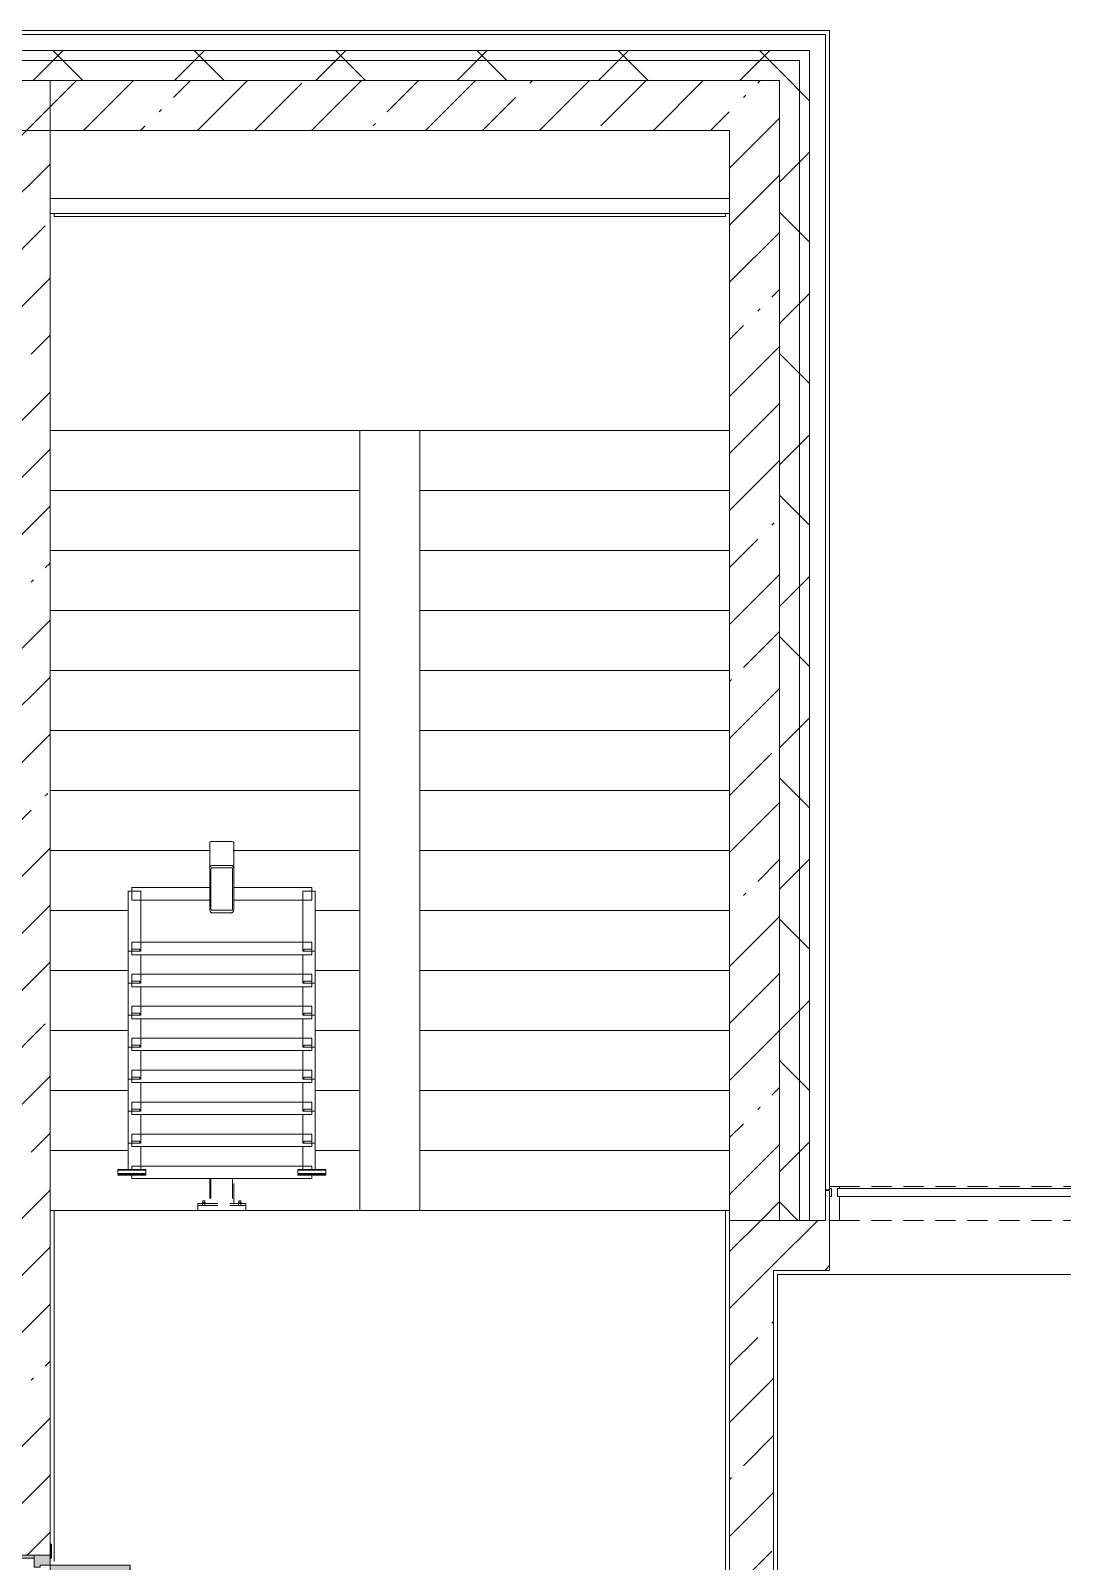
# Model space of a CAD drawing. Header units: millimetres. Extents: x -5368 to 196898, y -8553 to 29000.
# Drawn here: x 151338 to 156500, y 19695 to 27350 of the extents above; entities that cross this region are included whole.
import ezdxf

# ---------------------------------------------------------------- set-up
doc = ezdxf.new("R2010")
doc.units = ezdxf.units.MM
doc.linetypes.add('200_ШТРИХ__ш1_п0_6_', pattern=[160, 100, -60])
for name, color, linetype, lineweight in [('A-DETL-MBND-1', 7, '200_ШТРИХ__ш1_п0_6_', 9), ('A-GENM-4', 7, 'Continuous', 5), ('A-GLAZ-2', 7, 'Continuous', 5), ('A-GLAZ-CWMG-2', 7, 'Continuous', 5), ('A-WALL', 7, 'Continuous', 9), ('A-WALL-2', 7, 'Continuous', 5), ('I-WALL-4', 7, 'Continuous', 5), ('S-STRS-2', 7, 'Continuous', 5)]:
    doc.layers.add(name, color=color, linetype=linetype, lineweight=lineweight)
for name, color, linetype, lineweight, true_color in [('A-DOOR-2', 7, 'Continuous', 5, 0xaaaaaa), ('A-DOOR-3', 7, 'Continuous', 5, 0xe2e2e2), ('A-DOOR-FRAM-2', 7, 'Continuous', 5, 0xe2e2e2), ('A-DOOR-FRAM-3', 7, 'Continuous', 5, 0xaaaaaa), ('A-FLOR-3', 7, 'Continuous', 5, 0xaaaaaa)]:
    doc.layers.add(name, color=color, linetype=linetype, lineweight=lineweight, true_color=true_color)
pattern_1 = [(45, (62025.03, 0), (-353.5534, 353.5534), []), (135, (62025.03, 0), (-353.5534, -353.5534), [])]
pattern_2 = [(45, (62025.03, 0), (-285.1231, 285.1231), []), (45, (62310.15, 0), (-285.1231, 285.1231), [504.031, -100.806, 16.764, -84.042])]

# ---------------------------------------------------------------- blocks, each defined once
blk = doc.blocks.new('110_Дверь_СКБ_2Ст - Д-1_л_Лестничная клетка EIS60 2-32359692-3_3_1_птичка')
at = {"layer": 'A-DOOR-3'}
for points in [[(662.5, 1025), (612.5, 1025), (612.5, 125), (662.5, 125)], [(-587.5, 525), (-637.5, 525), (-637.5, 125), (-587.5, 125)], [(712.5, -125), (712.5, 45), (697.5, 45), (697.5, -125)]]:
    blk.add_hatch(color=256, dxfattribs=at).paths.add_polyline_path(points)
h = blk.add_hatch(color=256, dxfattribs=at)
h.paths.add_polyline_path([(712.5, 125), (662.5, 125), (662.5, 75), (652.5, 75), (652.5, 45), (712.5, 45)])
h.paths.add_polyline_path([(-627.5, 45), (-627.5, 75), (-637.5, 75), (-637.5, 125), (-687.5, 125), (-687.5, 45)])
at = {"layer": 'A-DOOR-FRAM-2'}
for points in [[(-672.5, 125), (-672.5, 133), (-742.5, 133), (-742.5, 125)], [(767.5, 125), (767.5, 133), (697.5, 133), (697.5, 125)], [(-672.5, -125), (-672.5, 45), (-687.5, 45), (-687.5, -125)], [(-672.5, -133), (-672.5, -125), (-742.5, -125), (-742.5, -133)], [(767.5, -133), (767.5, -125), (697.5, -125), (697.5, -133)]]:
    blk.add_hatch(color=256, dxfattribs=at).paths.add_polyline_path(points)
at = {"layer": 'A-DOOR-2'}
for p, q in [((662.5, 1025), (612.5, 1025)), ((612.5, 1025), (612.5, 125)), ((662.5, 125), (662.5, 1025)), ((-637.5, 525), (-637.5, 125)), ((-587.5, 525), (-637.5, 525)), ((-587.5, 125), (-587.5, 525)), ((-637.5, 125), (-587.5, 125)), ((612.5, 125), (662.5, 125))]:
    blk.add_line(p, q, dxfattribs=at)
for centre, radius, start, end in [((662.5, 125), 900, 90, 180), ((-637.5, 125), 400, 360, 90)]:
    blk.add_arc(centre, radius, start, end, dxfattribs=at)
at = {"layer": 'A-DOOR-FRAM-3'}
for p, q in [((-672.5, 133), (-742.5, 133)), ((-742.5, 133), (-742.5, 125)), ((-742.5, 125), (-672.5, 125)), ((-637.5, 125), (-687.5, 125)), ((-687.5, 125), (-687.5, 45)), ((-672.5, 125), (-672.5, 133)), ((-637.5, 75), (-637.5, 125)), ((662.5, 125), (662.5, 75)), ((712.5, 125), (662.5, 125)), ((767.5, 133), (697.5, 133)), ((697.5, 133), (697.5, 125)), ((697.5, 125), (767.5, 125)), ((712.5, 45), (712.5, 125)), ((767.5, 125), (767.5, 133)), ((-687.5, 45), (-627.5, 45)), ((-672.5, 45), (-687.5, 45)), ((-687.5, 45), (-687.5, -125)), ((-672.5, -125), (-672.5, 45)), ((-627.5, 75), (-637.5, 75)), ((-627.5, 45), (-627.5, 75)), ((662.5, 75), (652.5, 75)), ((652.5, 75), (652.5, 45)), ((652.5, 45), (712.5, 45)), ((712.5, 45), (697.5, 45)), ((697.5, 45), (697.5, -125)), ((712.5, -125), (712.5, 45)), ((-672.5, -125), (-742.5, -125)), ((-742.5, -125), (-742.5, -133)), ((-742.5, -133), (-672.5, -133)), ((-687.5, -125), (-672.5, -125)), ((-672.5, -133), (-672.5, -125)), ((697.5, -125), (712.5, -125)), ((767.5, -125), (697.5, -125)), ((697.5, -125), (697.5, -133)), ((697.5, -133), (767.5, -133)), ((767.5, -133), (767.5, -125))]:
    blk.add_line(p, q, dxfattribs=at)
blk = doc.blocks.new('PNS_Панель прямоугольная - Нр_Стекло - 40мм-22855911-3_3_1_птичка')
at = {"layer": 'A-GLAZ-2'}
h = blk.add_hatch(dxfattribs=at)
h.set_pattern_fill('FP_133', color=256, style=0, pattern_type=2)
h.set_pattern_definition([(45, (-94620, -21060), (-1414.214, 1414.214), [1000, -3000]), (45, (-95620, -21560), (-1414.214, 1414.214), [3000, -1000]), (45, (-93620, -22060), (-1414.214, 1414.214), [1000, -3000])])
h.paths.add_polyline_path([(770, -40), (770, 0), (-770, 0), (-770, -40), (760, -40)])
for p, q in [((-770, 0), (770, 0)), ((760, 0), (-770, 0)), ((-760, -40), (760, -40))]:
    blk.add_line(p, q, dxfattribs=at)
blk = doc.blocks.new('Прямоугольный импост - Импост структурный с накладкой - 170мм-22855901-3_3_1_птичка')
at = {"layer": 'A-DETL-MBND-1'}
for p, q in [((93360, 21560), (93360, 21570)), ((93360, 21570), (94880, 21570)), ((93360, 21400), (94880, 21400))]:
    blk.add_line(p, q, dxfattribs=at)
blk = doc.blocks.new('Анкер клиновой - Анкер клиновой МКТ В 10-10-16_85-22193208-3_3_1_птичка')
at = {"layer": 'A-DETL-MBND-1'}
for p, q in [((122191.4, 13788), (122191.4, 13784)), ((122207.4, 13788), (122191.4, 13788)), ((122191.4, 13788), (122207.4, 13788)), ((122194.4, 13798), (122194.4, 13784)), ((122204.4, 13798), (122194.4, 13798)), ((122194.4, 13798), (122204.4, 13798)), ((122204.4, 13784), (122204.4, 13798)), ((122207.4, 13784), (122207.4, 13788))]:
    blk.add_line(p, q, dxfattribs=at)
blk = doc.blocks.new('ОМ_Полоса_Трапеция прямоугольная_Прокат_ГОСТ 103-2006 - ОМ_Полоса_Трапеция прямоугольная_Прокат_ГОСТ 103-2006-21111644-3_3_1_птичка')
at = {"layer": 'A-GENM-4'}
for p, q in [((122699.4, 15046.5), (122699.4, 15056.5)), ((122699.4, 15056.5), (122739.4, 15056.5)), ((122739.4, 15046.5), (122699.4, 15046.5)), ((122739.4, 15056.5), (122739.4, 15046.5))]:
    blk.add_line(p, q, dxfattribs=at)
blk = doc.blocks.new('ОМ_Полоса_Трапеция прямоугольная_Прокат_ГОСТ 103-2006 - ОМ_Полоса_Трапеция прямоугольная_Прокат_ГОСТ 103-2006-V133-3_3_1_птичка')
at = {"layer": 'A-GENM-4'}
for p, q in [((122699.4, 14416.5), (122699.4, 14406.5)), ((122739.4, 14416.5), (122699.4, 14416.5)), ((122699.4, 14406.5), (122739.4, 14406.5)), ((122739.4, 14406.5), (122739.4, 14416.5))]:
    blk.add_line(p, q, dxfattribs=at)
blk = doc.blocks.new('ОМ_Полоса_Трапеция прямоугольная_Прокат_ГОСТ 103-2006 - ОМ_Полоса_Трапеция прямоугольная_Прокат_ГОСТ 103-2006-V134-3_3_1_птичка')
at = {"layer": 'A-GENM-4'}
for p, q in [((122699.4, 14256.5), (122699.4, 14246.5)), ((122739.4, 14256.5), (122699.4, 14256.5)), ((122699.4, 14246.5), (122739.4, 14246.5)), ((122739.4, 14246.5), (122739.4, 14256.5))]:
    blk.add_line(p, q, dxfattribs=at)
blk = doc.blocks.new('ОМ_Полоса_Трапеция прямоугольная_Прокат_ГОСТ 103-2006 - ОМ_Полоса_Трапеция прямоугольная_Прокат_ГОСТ 103-2006-V135-3_3_1_птичка')
at = {"layer": 'A-GENM-4'}
for p, q in [((122699.4, 14096.5), (122699.4, 14086.5)), ((122739.4, 14096.5), (122699.4, 14096.5)), ((122699.4, 14086.5), (122739.4, 14086.5)), ((122739.4, 14086.5), (122739.4, 14096.5))]:
    blk.add_line(p, q, dxfattribs=at)
blk = doc.blocks.new('ОМ_Полоса_Прокат_ГОСТ 103-2006 - ОМ_Полоса_Прокат_ГОСТ 103-2006-22193251-3_3_1_птичка')
at = {"layer": 'A-GENM-4'}
for p, q in [((122809.4, 13929.5), (122669.4, 13929.5)), ((122669.4, 13929.5), (122669.4, 13926.5)), ((122669.4, 13926.5), (122809.4, 13926.5)), ((122809.4, 13926.5), (122809.4, 13929.5))]:
    blk.add_line(p, q, dxfattribs=at)
blk = doc.blocks.new('ОМ_Полоса_Прокат_ГОСТ 103-2006 - ОМ_Полоса_Прокат_ГОСТ 103-2006-22193252-3_3_1_птичка')
at = {"layer": 'A-GENM-4'}
for p, q in [((122669.4, 13954.2), (122669.4, 13950.8)), ((122809.4, 13954.2), (122669.4, 13954.2)), ((122669.4, 13950.8), (122809.4, 13950.8)), ((122669.4, 13933.9), (122669.4, 13950.8)), ((122809.4, 13933.9), (122669.4, 13933.9)), ((122809.4, 13950.8), (122809.4, 13954.2)), ((122809.4, 13950.8), (122809.4, 13933.9))]:
    blk.add_line(p, q, dxfattribs=at)
blk = doc.blocks.new('ОМ_Полоса_Трапеция прямоугольная_Прокат_ГОСТ 103-2006 - ОМ_Полоса_Трапеция прямоугольная_Прокат_ГОСТ 103-2006-21111686-3_3_1_птичка')
at = {"layer": 'A-GENM-4'}
for p, q in [((121839.4, 15056.5), (121879.4, 15056.5)), ((121839.4, 15046.5), (121839.4, 15056.5)), ((121879.4, 15046.5), (121839.4, 15046.5)), ((121879.4, 15056.5), (121879.4, 15046.5))]:
    blk.add_line(p, q, dxfattribs=at)
blk = doc.blocks.new('ОМ_Полоса_Трапеция прямоугольная_Прокат_ГОСТ 103-2006 - ОМ_Полоса_Трапеция прямоугольная_Прокат_ГОСТ 103-2006-V136-3_3_1_птичка')
at = {"layer": 'A-GENM-4'}
for p, q in [((121879.4, 14416.5), (121839.4, 14416.5)), ((121839.4, 14416.5), (121839.4, 14406.5)), ((121839.4, 14406.5), (121879.4, 14406.5)), ((121879.4, 14406.5), (121879.4, 14416.5))]:
    blk.add_line(p, q, dxfattribs=at)
blk = doc.blocks.new('ОМ_Полоса_Трапеция прямоугольная_Прокат_ГОСТ 103-2006 - ОМ_Полоса_Трапеция прямоугольная_Прокат_ГОСТ 103-2006-V137-3_3_1_птичка')
at = {"layer": 'A-GENM-4'}
for p, q in [((121879.4, 14256.5), (121839.4, 14256.5)), ((121839.4, 14256.5), (121839.4, 14246.5)), ((121839.4, 14246.5), (121879.4, 14246.5)), ((121879.4, 14246.5), (121879.4, 14256.5))]:
    blk.add_line(p, q, dxfattribs=at)
blk = doc.blocks.new('ОМ_Полоса_Трапеция прямоугольная_Прокат_ГОСТ 103-2006 - ОМ_Полоса_Трапеция прямоугольная_Прокат_ГОСТ 103-2006-V138-3_3_1_птичка')
at = {"layer": 'A-GENM-4'}
for p, q in [((121879.4, 14096.5), (121839.4, 14096.5)), ((121839.4, 14096.5), (121839.4, 14086.5)), ((121839.4, 14086.5), (121879.4, 14086.5)), ((121879.4, 14086.5), (121879.4, 14096.5))]:
    blk.add_line(p, q, dxfattribs=at)
blk = doc.blocks.new('ОМ_Полоса_Прокат_ГОСТ 103-2006 - ОМ_Полоса_Прокат_ГОСТ 103-2006-22193295-3_3_1_птичка')
at = {"layer": 'A-GENM-4'}
for p, q in [((121909.4, 13929.5), (121769.4, 13929.5)), ((121769.4, 13929.5), (121769.4, 13926.5)), ((121769.4, 13926.5), (121909.4, 13926.5)), ((121909.4, 13926.5), (121909.4, 13929.5))]:
    blk.add_line(p, q, dxfattribs=at)
blk = doc.blocks.new('ОМ_Полоса_Прокат_ГОСТ 103-2006 - ОМ_Полоса_Прокат_ГОСТ 103-2006-22193296-3_3_1_птичка')
at = {"layer": 'A-GENM-4'}
for p, q in [((121909.4, 13954.2), (121769.4, 13954.2)), ((121769.4, 13954.2), (121769.4, 13950.8)), ((121769.4, 13950.8), (121909.4, 13950.8)), ((121769.4, 13933.9), (121769.4, 13950.8)), ((121909.4, 13933.9), (121769.4, 13933.9)), ((121909.4, 13950.8), (121909.4, 13954.2)), ((121909.4, 13950.8), (121909.4, 13933.9))]:
    blk.add_line(p, q, dxfattribs=at)
blk = doc.blocks.new('ОМ_Нижняя опорная пятка1 - ОМ_Нижняя опорная пятка-21111576-3_3_1_птичка')
at = {"layer": 'A-DETL-MBND-1'}
for p, q in [((-96, -10), (-96, 0)), ((-84, -10), (-84, 0)), ((84, -10), (84, 0)), ((96, -10), (96, 0))]:
    blk.add_line(p, q, dxfattribs=at)
blk = doc.blocks.new('ОМ_Труба_ГОСТ 8639-82 - ОМ_Труба_ГОСТ 8639-82-21111694-3_3_1_птичка')
at = {"layer": 'A-GENM-4'}
for p, q in [((122229.4, 15590.5), (122229.4, 15456.5)), ((122238.4, 15595.1), (122340.4, 15595.1)), ((122349.4, 15456.5), (122349.4, 15590.5)), ((122238.4, 15474.2), (122340.4, 15474.2)), ((122229.4, 15256.4), (122229.4, 15456.5)), ((122235.4, 15456.5), (122235.4, 15256.4)), ((122340.4, 15462.4), (122238.4, 15462.4)), ((122343.4, 15256.4), (122343.4, 15456.5)), ((122349.4, 15456.5), (122349.4, 15256.4)), ((122238.4, 15250.5), (122340.4, 15250.5)), ((122340.4, 15238.8), (122238.4, 15238.8))]:
    blk.add_line(p, q, dxfattribs=at)
at = {"layer": 'A-GENM-4', "flags": 128}
for points in [[(122229.4, 15456.5), (122229.6, 15460), (122230.1, 15463.3), (122231, 15466.3), (122232.1, 15469), (122233.4, 15471.2), (122235, 15472.8), (122236.7, 15473.8), (122238.4, 15474.2)], [(122340.4, 15474.2), (122342.2, 15473.8), (122343.9, 15472.8), (122345.4, 15471.2), (122346.8, 15469), (122347.9, 15466.3), (122348.8, 15463.3), (122349.3, 15460), (122349.4, 15456.5)], [(122238.4, 15462.4), (122237.9, 15462.3), (122237.3, 15461.9), (122236.8, 15461.4), (122236.3, 15460.7), (122235.9, 15459.8), (122235.7, 15458.8), (122235.5, 15457.7), (122235.4, 15456.5)], [(122343.4, 15456.5), (122343.4, 15457.7), (122343.2, 15458.8), (122342.9, 15459.8), (122342.6, 15460.7), (122342.1, 15461.4), (122341.6, 15461.9), (122341, 15462.3), (122340.4, 15462.4)], [(122238.4, 15238.8), (122236.7, 15239.1), (122235, 15240.1), (122233.4, 15241.8), (122232.1, 15243.9), (122231, 15246.6), (122230.1, 15249.7), (122229.6, 15253), (122229.4, 15256.4)], [(122235.4, 15256.4), (122235.5, 15255.3), (122235.7, 15254.2), (122235.9, 15253.2), (122236.3, 15252.3), (122236.8, 15251.5), (122237.3, 15251), (122237.9, 15250.7), (122238.4, 15250.5)], [(122349.4, 15256.4), (122349.3, 15253), (122348.8, 15249.7), (122347.9, 15246.6), (122346.8, 15243.9), (122345.4, 15241.8), (122343.9, 15240.1), (122342.2, 15239.1), (122340.4, 15238.8)], [(122340.4, 15250.5), (122341, 15250.7), (122341.6, 15251), (122342.1, 15251.5), (122342.6, 15252.3), (122342.9, 15253.2), (122343.2, 15254.2), (122343.4, 15255.3), (122343.4, 15256.4)]]:
    blk.add_lwpolyline(points, dxfattribs=at)
at = {"layer": 'A-GENM-4'}
for centre, major_axis, start_param, end_param in [((122238.4, 15590.5), (9, 0), 1.570796, 3.141593), ((122340.4, 15590.5), (9, 0), 0, 1.570796), ((122238.4, 15538.5), (9, 0), 3.141593, 3.665191), ((122340.4, 15538.5), (-9, 0), 2.617994, 3.141593)]:
    blk.add_ellipse(centre, major_axis=major_axis, ratio=0.509802, start_param=start_param, end_param=end_param, dxfattribs=at)
blk = doc.blocks.new('ОМ_Уголок_ГОСТ 8509-93 - ОМ_Уголок_ГОСТ 8509-93-22194532-3_3_1_птичка')
at = {"layer": 'A-GENM-4'}
for p, q in [((0, 45.2), (0, -17.8)), ((390, 45.2), (0, 45.2)), ((900, 45.2), (510, 45.2)), ((900, -17.8), (900, 45.2)), ((0, -17.8), (390, -17.8)), ((510, -17.8), (900, -17.8))]:
    blk.add_line(p, q, dxfattribs=at)
blk = doc.blocks.new('ОМ_Уголок_ГОСТ 8509-93 - ОМ_Уголок_ГОСТ 8509-93-V139-3_3_1_птичка')
at = {"layer": 'A-GENM-4'}
for p, q in [((0, 45.2), (0, -17.8)), ((900, 45.2), (0, 45.2)), ((900, -17.8), (900, 45.2)), ((0, -17.8), (900, -17.8))]:
    blk.add_line(p, q, dxfattribs=at)
blk = doc.blocks.new('ОМ_Уголок_ГОСТ 8509-93 - ОМ_Уголок_ГОСТ 8509-93-22194533-3_3_1_птичка')
at = {"layer": 'A-GENM-4'}
for p, q in [((0, 45.2), (0, -17.8)), ((300, 45.2), (0, 45.2)), ((300, -17.8), (300, 45.2)), ((0, -17.8), (300, -17.8))]:
    blk.add_line(p, q, dxfattribs=at)
blk = doc.blocks.new('ОМ_Уголок_ГОСТ 8509-93 - ОМ_Уголок_ГОСТ 8509-93-V140-3_3_1_птичка')
at = {"layer": 'A-GENM-4'}
for p, q in [((0, 45.2), (0, -17.8)), ((142.2, 45.2), (0, 45.2)), ((0, -17.8), (160, -17.8))]:
    blk.add_line(p, q, dxfattribs=at)
blk = doc.blocks.new('ОМ_Уголок_ГОСТ 8509-93 - ОМ_Уголок_ГОСТ 8509-93-V141-3_3_1_птичка')
at = {"layer": 'A-GENM-4'}
for p, q in [((300, 45.2), (157.8, 45.2)), ((300, -17.8), (300, 45.2)), ((140, -17.8), (300, -17.8))]:
    blk.add_line(p, q, dxfattribs=at)
blk = doc.blocks.new('ОМ_Уголок_ГОСТ 8509-93 - ОМ_Уголок_ГОСТ 8509-93-V146-3_3_1_птичка')
at = {"layer": 'A-GENM-4'}
for p, q in [((0, 45.2), (0, 27.8)), ((900, 45.2), (0, 45.2)), ((0, 7.4), (0, -17.8)), ((900, 27.8), (900, 45.2)), ((900, -17.8), (900, 7.4)), ((0, -17.8), (900, -17.8))]:
    blk.add_line(p, q, dxfattribs=at)
blk = doc.blocks.new('ОМ_Уголок_ГОСТ 8509-93 - ОМ_Уголок_ГОСТ 8509-93-V147-3_3_1_птичка')
at = {"layer": 'A-GENM-4'}
for p, q in [((0, 45.2), (0, -17.8)), ((7.4, 45.2), (0, 45.2)), ((142.2, 45.2), (27.8, 45.2)), ((0, -17.8), (7.4, -17.8)), ((27.8, -17.8), (160, -17.8))]:
    blk.add_line(p, q, dxfattribs=at)
blk = doc.blocks.new('ОМ_Уголок_ГОСТ 8509-93 - ОМ_Уголок_ГОСТ 8509-93-V148-3_3_1_птичка')
at = {"layer": 'A-GENM-4'}
for p, q in [((272.2, 45.2), (157.8, 45.2)), ((300, 45.2), (292.6, 45.2)), ((300, -17.8), (300, 45.2)), ((140, -17.8), (272.2, -17.8)), ((292.6, -17.8), (300, -17.8))]:
    blk.add_line(p, q, dxfattribs=at)
blk = doc.blocks.new('ОМ_Труба_ГОСТ 8639-82 - ОМ_Труба_ГОСТ 8639-82-21111710-3_3_1_птичка')
at = {"layer": 'A-DETL-MBND-1'}
for p, q in [((122229.4, 13908.7), (122229.4, 13784)), ((122235.4, 13908.7), (122235.4, 13784)), ((122343.4, 13908.7), (122343.4, 13784)), ((122349.4, 13784), (122349.4, 13908.7))]:
    blk.add_line(p, q, dxfattribs=at)
blk = doc.blocks.new('ОМ_Уголок_ГОСТ 8510-86 - ОМ_Уголок_ГОСТ 8510-86-21111720-3_3_1_птичка')
at = {"layer": 'A-DETL-MBND-1'}
for p, q in [((0, 34), (0, 0)), ((0, 10), (240, 10)), ((0, 0), (240, 0)), ((240, 0), (240, 34))]:
    blk.add_line(p, q, dxfattribs=at)
blk = doc.blocks.new('Прямоугольный импост - Импост структурный с накладкой - 170мм-22854979-3_3_1_птичка')
at = {"layer": 'A-GLAZ-CWMG-2'}
for p, q in [((0, 160), (-50, 160)), ((-50, 160), (-50, 40)), ((0, 40), (0, 160)), ((-50, 40), (-40, 40)), ((-40, 0), (-50, 0)), ((-50, 0), (-50, -10)), ((-40, 40), (-40, 0)), ((-10, 0), (-10, 40)), ((-10, 40), (0, 40)), ((0, 0), (-10, 0)), ((0, -10), (0, 0)), ((-50, -10), (0, -10))]:
    blk.add_line(p, q, dxfattribs=at)
blk = doc.blocks.new('Зашивка приборов отопления39 - Зашивка приборов отопления-33325432-3_3_1_птичка')
at = {"layer": 'A-WALL-2'}
for p, q in [((120704.7, 17931.2), (124104.7, 17931.2)), ((124104.7, 17931.2), (120704.7, 17931.2)), ((120704.7, 17856.2), (124104.7, 17856.2))]:
    blk.add_line(p, q, dxfattribs=at)

msp = doc.modelspace()

# ---------------------------------------------------------------- hatches: boundary and pattern name
at = {"layer": 'A-WALL-2'}
h = msp.add_hatch(dxfattribs=at)
h.set_pattern_fill('FP_75', color=256, style=0, pattern_type=2)
h.set_pattern_definition(pattern_1)
h.paths.add_polyline_path([(155185, 27200), (155235, 27200), (155235, 27250), (142375, 27250), (142375, 27200), (155127.1, 27200)])
h.paths.add_polyline_path([(138375, 27200), (139275, 27200), (139275, 27250), (138375, 27250)])
h.paths.add_polyline_path([(132835, 27200), (132835, 27250), (131635, 27250), (131635, 27200), (131813.3, 27200)])
h.paths.add_polyline_path([(134935, 27200), (136275, 27200), (136275, 27250), (134935, 27250)])
h.paths.add_polyline_path([(128634.1, 27200), (129135, 27200), (129135, 27250), (124885, 27250), (124885, 27200), (127574.4, 27200)])
h.paths.add_polyline_path([(115917.5, 27200), (116785, 27200), (116785, 27250), (115285, 27250), (115285, 27200)])
h.paths.add_polyline_path([(120985, 27200), (120985, 27250), (119885, 27250), (119885, 27200), (120156.4, 27200)])
h.paths.add_polyline_path([(112738.4, 27200), (112785, 27200), (112785, 27250), (111685.3, 27250), (111685.3, 27200)])
h.paths.add_polyline_path([(121885, 27200), (123985, 27200), (123985, 27250), (121885, 27250)])
h.paths.add_polyline_path([(110618.9, 27200), (110785.3, 27200), (110785.3, 27250), (109685, 27250), (109685, 27200)])
h.paths.add_polyline_path([(104185, 27200), (106585, 27200), (106585, 27250), (104085, 27250), (104085, 27200)])
h = msp.add_hatch(dxfattribs=at)
h.set_pattern_fill('FP_75', color=256, style=0, pattern_type=2)
h.set_pattern_definition(pattern_1)
h.paths.add_polyline_path([(155185, 27100), (155185, 27200), (142375, 27200), (142375, 27100), (155127.1, 27100)])
h.paths.add_polyline_path([(139275, 27100), (139275, 27200), (138375, 27200), (138375, 27100), (139231.3, 27100)])
h.paths.add_polyline_path([(134935, 27100), (136275, 27100), (136275, 27200), (134935, 27200)])
h.paths.add_polyline_path([(127574.4, 27100), (129135, 27100), (129135, 27200), (124885, 27200), (124885, 27100), (125455, 27100)])
h.paths.add_polyline_path([(132835, 27100), (132835, 27200), (131635, 27200), (131635, 27100), (131813.3, 27100)])
h.paths.add_polyline_path([(120985, 27100), (120985, 27200), (119885, 27200), (119885, 27100), (120156.4, 27100)])
h.paths.add_polyline_path([(121885, 27100), (123985, 27100), (123985, 27200), (121885, 27200)])
h.paths.add_polyline_path([(112785, 27100), (112785, 27200), (111685.3, 27200), (111685.3, 27100), (112738.4, 27100)])
h.paths.add_polyline_path([(115285, 27100), (116785, 27100), (116785, 27200), (115285, 27200)])
h.paths.add_polyline_path([(110618.9, 27100), (110785.3, 27100), (110785.3, 27200), (109685, 27200), (109685, 27100)])
h.paths.add_polyline_path([(104260.6, 27100), (106585, 27100), (106585, 27200), (104185, 27200), (104185, 27100)])
h = msp.add_hatch(dxfattribs=at)
h.set_pattern_fill('FP_75', color=256, style=0, pattern_type=2)
h.set_pattern_definition(pattern_1)
h.paths.add_polyline_path([(155235, 21400), (155235, 27200), (155185, 27200), (155185, 21400)])
h = msp.add_hatch(dxfattribs=at)
h.set_pattern_fill('FP_75', color=256, style=0, pattern_type=2)
h.set_pattern_definition(pattern_1)
h.paths.add_polyline_path([(155127.1, 21400), (155185, 21400), (155185, 27100), (155085, 27100), (155085, 21400)])
h = msp.add_hatch(dxfattribs=at)
h.set_pattern_fill('FP_75', color=256, style=0, pattern_type=2)
h.set_pattern_definition(pattern_1)
h.paths.add_polyline_path([(187255, 21400), (187255, 21550), (182175.2, 21550), (182175.2, 21400), (187105, 21400)])
h.paths.add_polyline_path([(155315, 21400), (155335, 21400), (155335, 21550), (155315, 21550)])
h.paths.add_polyline_path([(166675.2, 21400), (166675.2, 21550), (165475, 21550), (165475, 21400), (165724.3, 21400)])
h.paths.add_polyline_path([(167575.2, 21400), (168875.5, 21400), (168875.5, 21550), (167575.2, 21550)])
h.paths.add_polyline_path([(181275.2, 21400), (181275.2, 21550), (179925.5, 21550), (179925.5, 21400), (180560.3, 21400)])
h.paths.add_polyline_path([(169775.5, 21400), (171075.5, 21400), (171075.5, 21550), (169775.5, 21550)])
h.paths.add_polyline_path([(178440.9, 21400), (179025.5, 21400), (179025.5, 21550), (178155.5, 21550), (178155.5, 21400)])
h.paths.add_polyline_path([(171975.5, 21400), (173275, 21400), (173275, 21550), (171975.5, 21550)])
h.paths.add_polyline_path([(176321.4, 21400), (176725.5, 21400), (176725.5, 21550), (175575, 21550), (175575, 21400)])
h.paths.add_polyline_path([(159366, 21400), (163175, 21400), (163175, 21550), (158635, 21550), (158635, 21400)])
at = {"layer": 'I-WALL-4'}
h = msp.add_hatch(dxfattribs=at)
h.set_pattern_fill('FP_71', color=256, style=0, pattern_type=2)
h.set_pattern_definition(pattern_2)
h.paths.add_polyline_path([(154835, 26850), (154835, 27100), (151160, 27100), (151160, 26850), (153007.7, 26850)])
h = msp.add_hatch(dxfattribs=at)
h.set_pattern_fill('FP_71', color=256, style=0, pattern_type=2)
h.set_pattern_definition(pattern_2)
h.paths.add_polyline_path([(151435, 17270), (151435, 18325), (151185, 18325), (151185, 17270)])
h.paths.add_polyline_path([(151185, 19725), (151435, 19725), (151435, 27100), (151185, 27100), (151185, 19750)])
h = msp.add_hatch(dxfattribs=at)
h.set_pattern_fill('FP_71', color=256, style=0, pattern_type=2)
h.set_pattern_definition(pattern_2)
h.paths.add_polyline_path([(154835, 21400), (155085, 21400), (155085, 27100), (154835, 27100), (154835, 22216.6)])
h = msp.add_hatch(dxfattribs=at)
h.set_pattern_fill('FP_71', color=256, style=0, pattern_type=2)
h.set_pattern_definition(pattern_2)
h.paths.add_polyline_path([(155055, 17270), (155055, 21400), (154835, 21400), (154835, 17270)])
h = msp.add_hatch(dxfattribs=at)
h.set_pattern_fill('FP_71', color=256, style=0, pattern_type=2)
h.set_pattern_definition(pattern_2)
h.paths.add_polyline_path([(159366, 21150), (162605, 21150), (162605, 21400), (158635, 21400), (158635, 21150)])
h.paths.add_polyline_path([(155055, 21150), (155335, 21150), (155335, 21400), (155055, 21400)])

# ---------------------------------------------------------------- linework, layer by layer
at = {"layer": 'A-FLOR-3'}
for p, q in [((151455, 26435), (151455, 26420)), ((151455, 26420), (154815, 26420)), ((154815, 26420), (154815, 26435)), ((154835, 21450), (151435, 21450)), ((151456, 21450), (151456, 19694.6)), ((154815, 17870), (154815, 21450)), ((155075, 21130), (155075, 13628)), ((156905, 21130), (155075, 21130))]:
    msp.add_line(p, q, dxfattribs=at)
at = {"layer": 'A-WALL'}
for p, q in [((155315, 27330), (142375, 27330)), ((155315, 21400), (155315, 27330)), ((155235, 27250), (142375, 27250)), ((155185, 27200), (142375, 27200)), ((155185, 21400), (155185, 27200)), ((155235, 21400), (155235, 27250)), ((155085, 21400), (155085, 27100)), ((155335, 21553), (155315, 21553)), ((155335, 21550), (155315, 21550)), ((155085, 21400), (155315, 21400))]:
    msp.add_line(p, q, dxfattribs=at)
at = {"layer": 'A-WALL-2'}
for p, q in [((155335, 27350), (138375, 27350)), ((155335, 21400), (155335, 27350)), ((154835, 27100), (110785, 27100))]:
    msp.add_line(p, q, dxfattribs=at)
at = {"layer": 'I-WALL-4'}
for p, q in [((154835, 27100), (151160, 27100)), ((151435, 19780), (151435, 27100)), ((155085, 27100), (154835, 27100)), ((151160, 26850), (154835, 26850)), ((154835, 26850), (154835, 17850)), ((155085, 21400), (154835, 21400)), ((155335, 21150), (155335, 21400)), ((155055, 21150), (155335, 21150)), ((155055, 13628), (155055, 21150))]:
    msp.add_line(p, q, dxfattribs=at)
at = {"layer": 'S-STRS-2'}
for p, q in [((151435, 25350), (152985, 25350)), ((151435, 25350), (152985, 25350)), ((152985, 25350), (153285, 25350)), ((152985, 25050), (152985, 25350)), ((154835, 25350), (153285, 25350)), ((153285, 25350), (153285, 25050)), ((154835, 25350), (153285, 25350)), ((151435, 25050), (152985, 25050)), ((151435, 25050), (152985, 25050)), ((152985, 24750), (152985, 25050)), ((153285, 25050), (153285, 24750)), ((154835, 25050), (153285, 25050)), ((154835, 25050), (153285, 25050)), ((151435, 24750), (152985, 24750)), ((151435, 24750), (152985, 24750)), ((152985, 24450), (152985, 24750)), ((153285, 24750), (153285, 24450)), ((154835, 24750), (153285, 24750)), ((154835, 24750), (153285, 24750)), ((151435, 24450), (152985, 24450)), ((151435, 24450), (152985, 24450)), ((152985, 24150), (152985, 24450)), ((153285, 24450), (153285, 24150)), ((154835, 24450), (153285, 24450)), ((154835, 24450), (153285, 24450)), ((151435, 24150), (152985, 24150)), ((151435, 24150), (152985, 24150)), ((152985, 23850), (152985, 24150)), ((153285, 24150), (153285, 23850)), ((154835, 24150), (153285, 24150)), ((154835, 24150), (153285, 24150)), ((151435, 23850), (152985, 23850)), ((151435, 23850), (152985, 23850)), ((152985, 23550), (152985, 23850)), ((153285, 23850), (153285, 23550)), ((154835, 23850), (153285, 23850)), ((154835, 23850), (153285, 23850)), ((151435, 23550), (152985, 23550)), ((151435, 23550), (152985, 23550)), ((152985, 23250), (152985, 23550)), ((153285, 23550), (153285, 23250)), ((154835, 23550), (153285, 23550)), ((154835, 23550), (153285, 23550)), ((151435, 23250), (152237.3, 23250)), ((151435, 23250), (152237.3, 23250)), ((152351.1, 23250), (152985, 23250)), ((152351.1, 23250), (152985, 23250)), ((152985, 22950), (152985, 23250)), ((153285, 23250), (153285, 22950)), ((154835, 23250), (153285, 23250)), ((154835, 23250), (153285, 23250)), ((151435, 22950), (151826.4, 22950)), ((151435, 22950), (151826.4, 22950)), ((152762, 22950), (152985, 22950)), ((152762, 22950), (152985, 22950)), ((152985, 22650), (152985, 22950)), ((153285, 22950), (153285, 22650)), ((154835, 22950), (153285, 22950)), ((154835, 22950), (153285, 22950)), ((151435, 22650), (151826.4, 22650)), ((151435, 22650), (151826.4, 22650)), ((152762, 22650), (152985, 22650)), ((152762, 22650), (152985, 22650)), ((152985, 22350), (152985, 22650)), ((153285, 22650), (153285, 22350)), ((154835, 22650), (153285, 22650)), ((154835, 22650), (153285, 22650)), ((151435, 22350), (151826.4, 22350)), ((151435, 22350), (151826.4, 22350)), ((152762, 22350), (152985, 22350)), ((152762, 22350), (152985, 22350)), ((152985, 22050), (152985, 22350)), ((153285, 22350), (153285, 22050)), ((154835, 22350), (153285, 22350)), ((154835, 22350), (153285, 22350)), ((151435, 22050), (151826.4, 22050)), ((151435, 22050), (151826.4, 22050)), ((152762, 22050), (152985, 22050)), ((152762, 22050), (152985, 22050)), ((152985, 21750), (152985, 22050)), ((153285, 22050), (153285, 21750)), ((154835, 22050), (153285, 22050)), ((154835, 22050), (153285, 22050)), ((151435, 21750), (151826.4, 21750)), ((151435, 21750), (151826.4, 21750)), ((152762, 21750), (152985, 21750)), ((152762, 21750), (152985, 21750)), ((152985, 21450), (152985, 21750)), ((153285, 21750), (153285, 21450)), ((154835, 21750), (153285, 21750)), ((154835, 21750), (153285, 21750)), ((154835, 21450), (153285, 21450))]:
    msp.add_line(p, q, dxfattribs=at)

# ---------------------------------------------------------------- block references
at = {"layer": 'A-DETL-MBND-1'}
for name, p in [('ОМ_Труба_ГОСТ 8639-82 - ОМ_Труба_ГОСТ 8639-82-21111710-3_3_1_птичка', (30004.7, 7700)), ('Прямоугольный импост - Импост структурный с накладкой - 170мм-22855901-3_3_1_птичка', (62025, 0)), ('Анкер клиновой - Анкер клиновой МКТ В 10-10-16_85-22193208-3_3_1_птичка', (30004.7, 7700)), ('ОМ_Нижняя опорная пятка1 - ОМ_Нижняя опорная пятка-21111576-3_3_1_птичка', (152294.2, 21484)), ('Анкер клиновой - Анкер клиновой МКТ В 10-10-16_85-22193208-3_3_1_птичка', (30184.7, 7700))]:
    msp.add_blockref(name, p, dxfattribs=at)
at = {"layer": 'A-DETL-MBND-1', "extrusion": (0, 0, -1), "rotation": 180}
msp.add_blockref('ОМ_Уголок_ГОСТ 8510-86 - ОМ_Уголок_ГОСТ 8510-86-21111720-3_3_1_птичка', (-152174.2, 21484), dxfattribs=at)
at = {"layer": 'A-DOOR-2', "rotation": 269.9999999999998}
msp.add_blockref('110_Дверь_СКБ_2Ст - Д-1_л_Лестничная клетка EIS60 2-32359692-3_3_1_птичка', (151310, 19037.5), dxfattribs=at)
at = {"layer": 'A-GENM-4'}
for name, p in [('ОМ_Труба_ГОСТ 8639-82 - ОМ_Труба_ГОСТ 8639-82-21111694-3_3_1_птичка', (30004.7, 7700)), ('ОМ_Полоса_Трапеция прямоугольная_Прокат_ГОСТ 103-2006 - ОМ_Полоса_Трапеция прямоугольная_Прокат_ГОСТ 103-2006-21111686-3_3_1_птичка', (30004.7, 7700)), ('ОМ_Полоса_Трапеция прямоугольная_Прокат_ГОСТ 103-2006 - ОМ_Полоса_Трапеция прямоугольная_Прокат_ГОСТ 103-2006-21111644-3_3_1_птичка', (30004.7, 7700)), ('ОМ_Полоса_Трапеция прямоугольная_Прокат_ГОСТ 103-2006 - ОМ_Полоса_Трапеция прямоугольная_Прокат_ГОСТ 103-2006-21111686-3_3_1_птичка', (30004.7, 7540)), ('ОМ_Полоса_Трапеция прямоугольная_Прокат_ГОСТ 103-2006 - ОМ_Полоса_Трапеция прямоугольная_Прокат_ГОСТ 103-2006-21111644-3_3_1_птичка', (30004.7, 7540)), ('ОМ_Полоса_Трапеция прямоугольная_Прокат_ГОСТ 103-2006 - ОМ_Полоса_Трапеция прямоугольная_Прокат_ГОСТ 103-2006-21111686-3_3_1_птичка', (30004.7, 7380)), ('ОМ_Полоса_Трапеция прямоугольная_Прокат_ГОСТ 103-2006 - ОМ_Полоса_Трапеция прямоугольная_Прокат_ГОСТ 103-2006-21111644-3_3_1_птичка', (30004.7, 7380)), ('ОМ_Полоса_Трапеция прямоугольная_Прокат_ГОСТ 103-2006 - ОМ_Полоса_Трапеция прямоугольная_Прокат_ГОСТ 103-2006-21111686-3_3_1_птичка', (30004.7, 7220)), ('ОМ_Полоса_Трапеция прямоугольная_Прокат_ГОСТ 103-2006 - ОМ_Полоса_Трапеция прямоугольная_Прокат_ГОСТ 103-2006-21111644-3_3_1_птичка', (30004.7, 7220)), ('ОМ_Полоса_Трапеция прямоугольная_Прокат_ГОСТ 103-2006 - ОМ_Полоса_Трапеция прямоугольная_Прокат_ГОСТ 103-2006-V136-3_3_1_птичка', (30004.7, 7700)), ('ОМ_Полоса_Трапеция прямоугольная_Прокат_ГОСТ 103-2006 - ОМ_Полоса_Трапеция прямоугольная_Прокат_ГОСТ 103-2006-V133-3_3_1_птичка', (30004.7, 7700)), ('ОМ_Полоса_Трапеция прямоугольная_Прокат_ГОСТ 103-2006 - ОМ_Полоса_Трапеция прямоугольная_Прокат_ГОСТ 103-2006-V137-3_3_1_птичка', (30004.7, 7700)), ('ОМ_Полоса_Трапеция прямоугольная_Прокат_ГОСТ 103-2006 - ОМ_Полоса_Трапеция прямоугольная_Прокат_ГОСТ 103-2006-V134-3_3_1_птичка', (30004.7, 7700)), ('ОМ_Полоса_Трапеция прямоугольная_Прокат_ГОСТ 103-2006 - ОМ_Полоса_Трапеция прямоугольная_Прокат_ГОСТ 103-2006-V138-3_3_1_птичка', (30004.7, 7700)), ('ОМ_Полоса_Трапеция прямоугольная_Прокат_ГОСТ 103-2006 - ОМ_Полоса_Трапеция прямоугольная_Прокат_ГОСТ 103-2006-V135-3_3_1_птичка', (30004.7, 7700)), ('ОМ_Полоса_Прокат_ГОСТ 103-2006 - ОМ_Полоса_Прокат_ГОСТ 103-2006-22193296-3_3_1_птичка', (30004.7, 7700)), ('ОМ_Полоса_Прокат_ГОСТ 103-2006 - ОМ_Полоса_Прокат_ГОСТ 103-2006-22193295-3_3_1_птичка', (30004.7, 7700)), ('ОМ_Полоса_Прокат_ГОСТ 103-2006 - ОМ_Полоса_Прокат_ГОСТ 103-2006-22193252-3_3_1_птичка', (30004.7, 7700)), ('ОМ_Полоса_Прокат_ГОСТ 103-2006 - ОМ_Полоса_Прокат_ГОСТ 103-2006-22193251-3_3_1_птичка', (30004.7, 7700))]:
    msp.add_blockref(name, p, dxfattribs=at)
at = {"layer": 'A-GENM-4', "extrusion": (0, 0, -1)}
for name, p, rotation in [('ОМ_Уголок_ГОСТ 8509-93 - ОМ_Уголок_ГОСТ 8509-93-22194533-3_3_1_птичка', (-151844.2, 22746.5), 90.00000000000064), ('ОМ_Уголок_ГОСТ 8509-93 - ОМ_Уголок_ГОСТ 8509-93-22194532-3_3_1_птичка', (-151844.2, 23046.5), 180), ('ОМ_Уголок_ГОСТ 8509-93 - ОМ_Уголок_ГОСТ 8509-93-22194533-3_3_1_птичка', (-152744.2, 23046.5), 270.0000000000008), ('ОМ_Уголок_ГОСТ 8509-93 - ОМ_Уголок_ГОСТ 8509-93-V140-3_3_1_птичка', (-151844.2, 22586.5), 90.00000000000064), ('ОМ_Уголок_ГОСТ 8509-93 - ОМ_Уголок_ГОСТ 8509-93-V141-3_3_1_птичка', (-152744.2, 22886.5), 270.0000000000008), ('ОМ_Уголок_ГОСТ 8509-93 - ОМ_Уголок_ГОСТ 8509-93-V140-3_3_1_птичка', (-151844.2, 22426.5), 90.00000000000064), ('ОМ_Уголок_ГОСТ 8509-93 - ОМ_Уголок_ГОСТ 8509-93-V141-3_3_1_птичка', (-152744.2, 22726.5), 270.0000000000008), ('ОМ_Уголок_ГОСТ 8509-93 - ОМ_Уголок_ГОСТ 8509-93-V140-3_3_1_птичка', (-151844.2, 22266.5), 90.00000000000064), ('ОМ_Уголок_ГОСТ 8509-93 - ОМ_Уголок_ГОСТ 8509-93-V141-3_3_1_птичка', (-152744.2, 22566.5), 270.0000000000008), ('ОМ_Уголок_ГОСТ 8509-93 - ОМ_Уголок_ГОСТ 8509-93-V140-3_3_1_птичка', (-151844.2, 22106.5), 90.00000000000064), ('ОМ_Уголок_ГОСТ 8509-93 - ОМ_Уголок_ГОСТ 8509-93-V141-3_3_1_птичка', (-152744.2, 22406.5), 270.0000000000008), ('ОМ_Уголок_ГОСТ 8509-93 - ОМ_Уголок_ГОСТ 8509-93-V140-3_3_1_птичка', (-151844.2, 21946.5), 90.00000000000064), ('ОМ_Уголок_ГОСТ 8509-93 - ОМ_Уголок_ГОСТ 8509-93-V141-3_3_1_птичка', (-152744.2, 22246.5), 270.0000000000008), ('ОМ_Уголок_ГОСТ 8509-93 - ОМ_Уголок_ГОСТ 8509-93-V140-3_3_1_птичка', (-151844.2, 21786.5), 90.00000000000064), ('ОМ_Уголок_ГОСТ 8509-93 - ОМ_Уголок_ГОСТ 8509-93-V141-3_3_1_птичка', (-152744.2, 22086.5), 270.0000000000008), ('ОМ_Уголок_ГОСТ 8509-93 - ОМ_Уголок_ГОСТ 8509-93-V147-3_3_1_птичка', (-151844.2, 21626.5), 90.00000000000064), ('ОМ_Уголок_ГОСТ 8509-93 - ОМ_Уголок_ГОСТ 8509-93-V148-3_3_1_птичка', (-152744.2, 21926.5), 270.0000000000008)]:
    msp.add_blockref(name, p, dxfattribs=dict(at, rotation=rotation))
for name, p in [('ОМ_Уголок_ГОСТ 8509-93 - ОМ_Уголок_ГОСТ 8509-93-V139-3_3_1_птичка', (-152744.2, 22746.5)), ('ОМ_Уголок_ГОСТ 8509-93 - ОМ_Уголок_ГОСТ 8509-93-V139-3_3_1_птичка', (-152744.2, 22586.5)), ('ОМ_Уголок_ГОСТ 8509-93 - ОМ_Уголок_ГОСТ 8509-93-V139-3_3_1_птичка', (-152744.2, 22426.5)), ('ОМ_Уголок_ГОСТ 8509-93 - ОМ_Уголок_ГОСТ 8509-93-V139-3_3_1_птичка', (-152744.2, 22266.5)), ('ОМ_Уголок_ГОСТ 8509-93 - ОМ_Уголок_ГОСТ 8509-93-V139-3_3_1_птичка', (-152744.2, 22106.5)), ('ОМ_Уголок_ГОСТ 8509-93 - ОМ_Уголок_ГОСТ 8509-93-V139-3_3_1_птичка', (-152744.2, 21946.5)), ('ОМ_Уголок_ГОСТ 8509-93 - ОМ_Уголок_ГОСТ 8509-93-V139-3_3_1_птичка', (-152744.2, 21786.5)), ('ОМ_Уголок_ГОСТ 8509-93 - ОМ_Уголок_ГОСТ 8509-93-V146-3_3_1_птичка', (-152744.2, 21626.5))]:
    msp.add_blockref(name, p, dxfattribs=at)
at = {"layer": 'A-GLAZ-2'}
msp.add_blockref('PNS_Панель прямоугольная - Нр_Стекло - 40мм-22855911-3_3_1_птичка', (156145, 21560), dxfattribs=at)
at = {"layer": 'A-GLAZ-CWMG-2', "rotation": 180}
msp.add_blockref('Прямоугольный импост - Импост структурный с накладкой - 170мм-22854979-3_3_1_птичка', (155335, 21560), dxfattribs=at)
at = {"layer": 'A-WALL-2'}
msp.add_blockref('Зашивка приборов отопления39 - Зашивка приборов отопления-33325432-3_3_1_птичка', (30730.3, 8578.8), dxfattribs=at)

doc.saveas('drawing.dxf')
